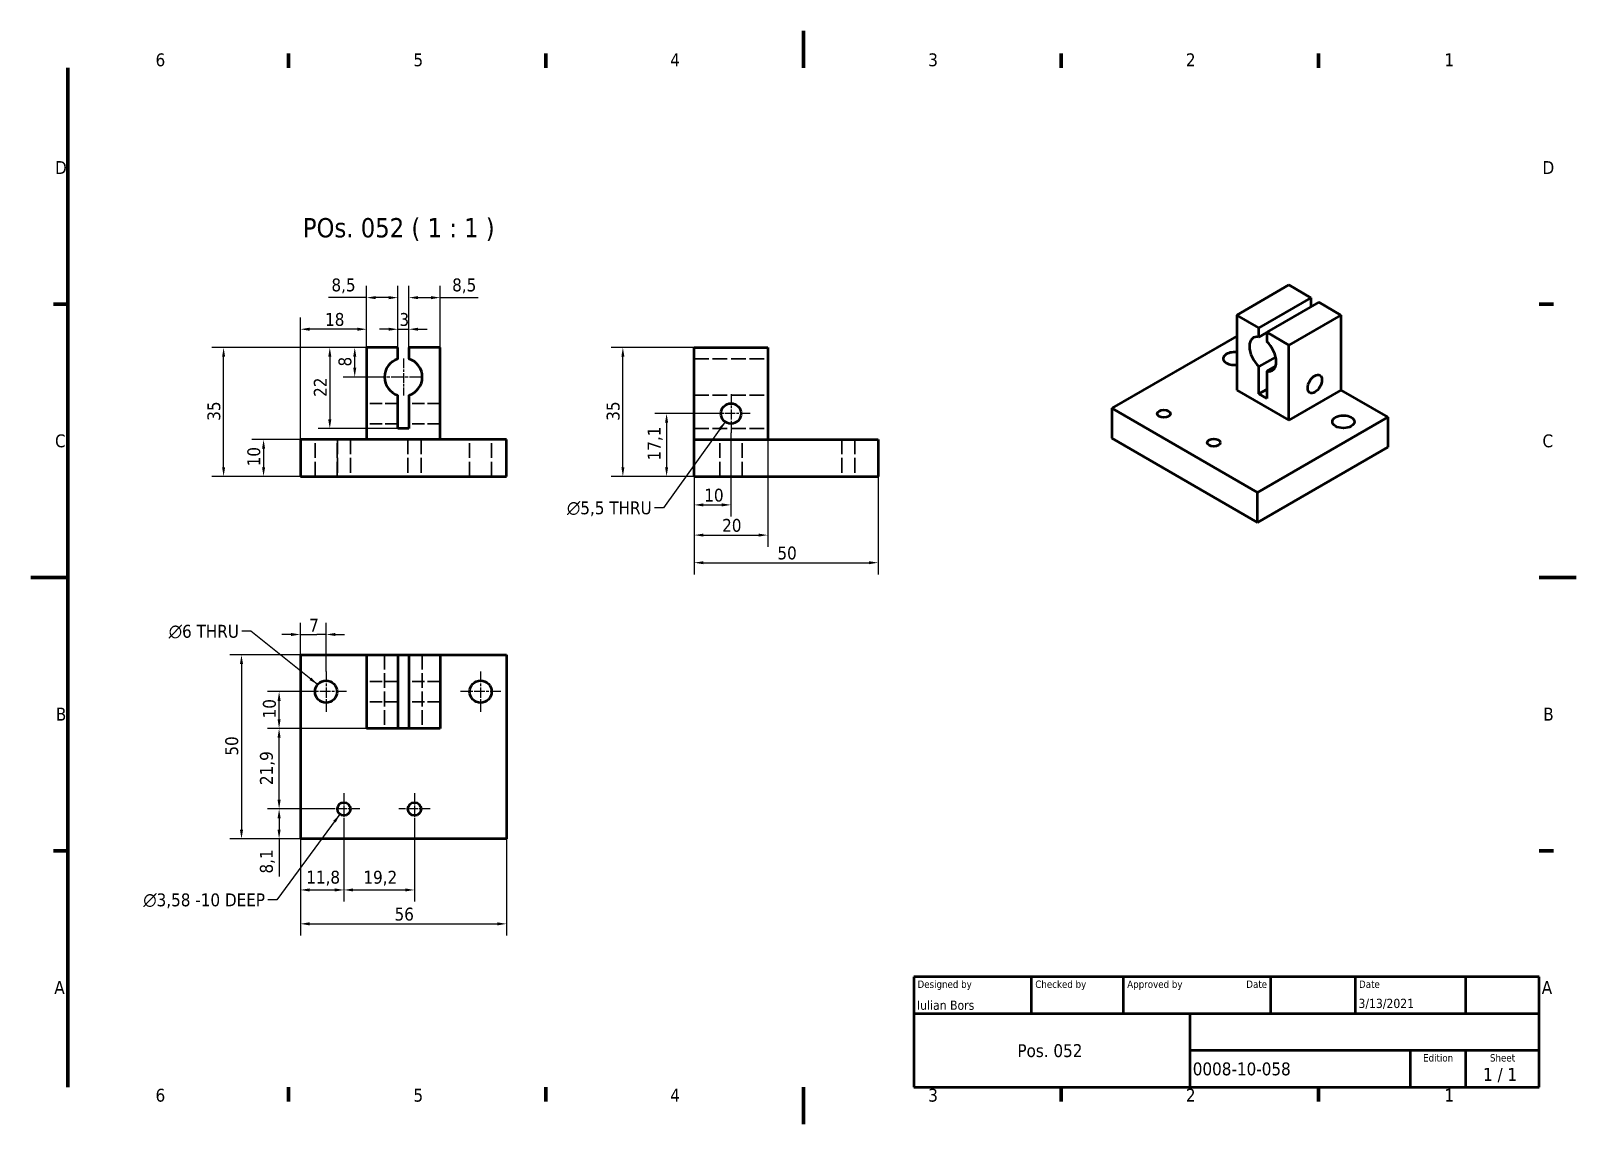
# Model space of a CAD drawing. Header units: millimetres. Extents: x 0 to 420, y 0 to 297.
import ezdxf
from ezdxf.enums import TextEntityAlignment as Align

# ---------------------------------------------------------------- set-up
doc = ezdxf.new("R2010")
doc.units = ezdxf.units.MM
doc.linetypes.add('CHAIN', pattern=[0.3543, 0.2362, -0.0295, 0.0591, -0.0295])
doc.linetypes.add('DASHED', pattern=[0.2068, 0.1655, -0.0413])
for name, color, linetype, lineweight in [('Border (ISO)', 7, 'Continuous', 70), ('Center Mark (ISO)', 7, 'Continuous', 25), ('Dimension (ISO)', 7, 'Continuous', 25), ('Hidden (ISO)', 7, 'DASHED', 35), ('Symbol (ISO)', 7, 'Continuous', 25), ('Title (ISO)', 7, 'Continuous', 50), ('Visible (ISO)', 7, 'Continuous', 50)]:
    doc.layers.add(name, color=color, linetype=linetype, lineweight=lineweight)
doc.styles.add('Note Text (ISO)', font='tahoma.ttf')
doc.styles.add('Text Style39', font='tahoma.ttf')
doc.styles.add('Text Style41', font='tahoma.ttf')
doc.styles.add('Text Style45', font='tahoma.ttf')
doc.dimstyles.new('Default - Method 1b (ISO)', dxfattribs={"dimtxt": 3.5, "dimasz": 2.5, "dimexe": 3.175, "dimexo": 0, "dimgap": 0.762, "dimtad": 1, "dimtoh": 1, "dimrnd": 1e-08, "dimtxsty": 'Note Text (ISO)', "dimcen": 0.09, "dimdle": 10, "dimclrd": 256, "dimclre": 256, "dimclrt": 256, "dimazin": 2, "dimtfac": 1, "dimtmove": 0, "dimatfit": 3, "dimfxl": 0, "dimtolj": 1, "dimlwd": -1, "dimlwe": -1, "dimarcsym": 0})
doc.dimstyles.new('Default - Method 1b (ISO)$7', dxfattribs={"dimtxt": 3.5, "dimasz": 2.5, "dimexe": 3.175, "dimexo": 0, "dimgap": 0.762, "dimtad": 1, "dimtoh": 1, "dimrnd": 1e-08, "dimtxsty": 'Note Text (ISO)', "dimcen": 0.09, "dimdle": 10, "dimclrd": 256, "dimclre": 256, "dimclrt": 256, "dimazin": 2, "dimtfac": 1, "dimtmove": 0, "dimatfit": 3, "dimfxl": 0, "dimtolj": 1, "dimlwd": -1, "dimlwe": -1, "dimarcsym": 0})

# ---------------------------------------------------------------- blocks, each defined once
blk = doc.blocks.new('Borders Default Border')
at = {"layer": 'Border (ISO)'}
for p, q in [((70, 287), (70, 290.9)), ((140, 287), (140, 290.9)), ((280, 287), (280, 290.9)), ((350, 287), (350, 290.9)), ((10, 222.75), (6.1, 222.75)), ((410, 222.75), (413.9, 222.75)), ((10, 74.25), (6.1, 74.25)), ((410, 74.25), (413.9, 74.25)), ((70, 10), (70, 6.1)), ((140, 10), (140, 6.1)), ((280, 10), (280, 6.1)), ((350, 10), (350, 6.1))]:
    blk.add_line(p, q, dxfattribs=at)
at = {"layer": 'Border (ISO)', "flags": 128}
for points in [[(210, 297), (210, 287)], [(10, 10), (10, 287)], [(0, 148.5), (10, 148.5)], [(420, 148.5), (410, 148.5)], [(210, 0), (210, 10)]]:
    blk.add_lwpolyline(points, dxfattribs=at)
at = {"layer": 'Border (ISO)', "char_height": 3.5, "attachment_point": 7, "style": 'Note Text (ISO)'}
for s, insert in [('6', (33.88, 287.33)), ('5', (103.98, 287.33)), ('4', (173.78, 287.4)), ('3', (243.91, 287.33)), ('2', (313.94, 287.4)), ('1', (384.21, 287.4)), ('D', (6.57, 258.13)), ('D', (410.87, 258.13)), ('C', (6.56, 183.81)), ('C', (410.86, 183.81)), ('B', (6.78, 109.63)), ('B', (411.08, 109.63)), ('A', (6.36, 35.38)), ('A', (410.66, 35.38)), ('6', (33.88, 6.03)), ('5', (103.98, 6.03)), ('4', (173.78, 6.1)), ('3', (243.91, 6.03)), ('2', (313.94, 6.1)), ('1', (384.21, 6.1))]:
    blk.add_mtext(s, dxfattribs=dict(at, insert=insert))
blk = doc.blocks.new('*D5')
at = {"layer": 'Defpoints', "color": 0}
for p in [(85.08, 81.33), (73.24, 77.49), (85.08, 63.61)]:
    blk.add_point(p, dxfattribs=at)
at = {"layer": 'Dimension (ISO)'}
for p, q in [((85.08, 81.33), (85.08, 60.44)), ((73.24, 77.49), (73.24, 60.44)), ((75.74, 63.61), (82.58, 63.61))]:
    blk.add_line(p, q, dxfattribs=at)
for points in [[(75.74, 64.03), (75.74, 63.2), (73.24, 63.61)], [(82.58, 64.03), (82.58, 63.2), (85.08, 63.61)]]:
    blk.add_solid(points, dxfattribs=at)
at = {"layer": 'Dimension (ISO)', "insert": (74.84, 68.83), "char_height": 3.5, "attachment_point": 1, "style": 'Note Text (ISO)'}
blk.add_mtext('\\A1;11,8', dxfattribs=at)
blk = doc.blocks.new('*D6')
at = {"layer": 'Defpoints', "color": 0}
for p in [(85.08, 81.33), (104.26, 81.33), (104.26, 63.61)]:
    blk.add_point(p, dxfattribs=at)
at = {"layer": 'Dimension (ISO)'}
for p, q in [((85.08, 81.33), (85.08, 60.44)), ((104.26, 81.33), (104.26, 60.44)), ((87.58, 63.61), (101.76, 63.61))]:
    blk.add_line(p, q, dxfattribs=at)
for points in [[(87.58, 64.03), (87.58, 63.2), (85.08, 63.61)], [(101.76, 64.03), (101.76, 63.2), (104.26, 63.61)]]:
    blk.add_solid(points, dxfattribs=at)
at = {"layer": 'Dimension (ISO)', "insert": (90.37, 68.82), "char_height": 3.5, "attachment_point": 1, "style": 'Note Text (ISO)'}
blk.add_mtext('\\A1;19,2', dxfattribs=at)
blk = doc.blocks.new('*D7')
at = {"layer": 'Defpoints', "color": 0}
for p in [(73.24, 77.49), (129.24, 77.49), (129.24, 54.4)]:
    blk.add_point(p, dxfattribs=at)
at = {"layer": 'Dimension (ISO)'}
for p, q in [((73.24, 77.49), (73.24, 51.22)), ((129.24, 77.49), (129.24, 51.22)), ((75.74, 54.4), (126.74, 54.4))]:
    blk.add_line(p, q, dxfattribs=at)
for points in [[(75.74, 54.82), (75.74, 53.98), (73.24, 54.4)], [(126.74, 54.82), (126.74, 53.98), (129.24, 54.4)]]:
    blk.add_solid(points, dxfattribs=at)
at = {"layer": 'Dimension (ISO)', "insert": (98.84, 58.8), "char_height": 3.5, "attachment_point": 1, "style": 'Note Text (ISO)'}
blk.add_mtext('\\A1;56', dxfattribs=at)
blk = doc.blocks.new('*D8')
at = {"layer": 'Defpoints', "color": 0}
for p in [(80.24, 133.02), (73.24, 127.49), (80.24, 122.99)]:
    blk.add_point(p, dxfattribs=at)
at = {"layer": 'Dimension (ISO)'}
for p, q in [((73.24, 127.49), (73.24, 136.19)), ((80.24, 122.99), (80.24, 136.19)), ((70.74, 133.02), (68.24, 133.02)), ((73.24, 133.02), (75.74, 133.02)), ((75.74, 133.02), (77.74, 133.02)), ((80.24, 133.02), (77.74, 133.02)), ((82.74, 133.02), (85.24, 133.02))]:
    blk.add_line(p, q, dxfattribs=at)
for points in [[(70.74, 133.43), (70.74, 132.6), (73.24, 133.02)], [(82.74, 133.43), (82.74, 132.6), (80.24, 133.02)]]:
    blk.add_solid(points, dxfattribs=at)
at = {"layer": 'Dimension (ISO)', "insert": (75.63, 137.28), "char_height": 3.5, "attachment_point": 1, "style": 'Note Text (ISO)'}
blk.add_mtext('\\A1;7', dxfattribs=at)
blk = doc.blocks.new('*D9')
at = {"layer": 'Defpoints', "color": 0}
for p in [(185.04, 193.04), (172.79, 175.97), (180.29, 175.97)]:
    blk.add_point(p, dxfattribs=at)
at = {"layer": 'Dimension (ISO)'}
for p, q in [((185.04, 193.04), (169.61, 193.04)), ((172.79, 190.54), (172.79, 178.47)), ((180.29, 175.97), (169.61, 175.97))]:
    blk.add_line(p, q, dxfattribs=at)
for points in [[(172.37, 190.54), (173.21, 190.54), (172.79, 193.04)], [(172.37, 178.47), (173.21, 178.47), (172.79, 175.97)]]:
    blk.add_solid(points, dxfattribs=at)
at = {"layer": 'Dimension (ISO)', "insert": (167.65, 180.3), "char_height": 3.5, "attachment_point": 1, "rotation": 90, "style": 'Note Text (ISO)'}
blk.add_mtext('\\A1;17,1', dxfattribs=at)
blk = doc.blocks.new('*D10')
at = {"layer": 'Defpoints', "color": 0}
for p in [(160.9, 210.97), (180.29, 210.97), (180.29, 175.97)]:
    blk.add_point(p, dxfattribs=at)
at = {"layer": 'Dimension (ISO)'}
for p, q in [((180.29, 210.97), (157.73, 210.97)), ((160.9, 178.47), (160.9, 208.47)), ((180.29, 175.97), (157.73, 175.97))]:
    blk.add_line(p, q, dxfattribs=at)
for points in [[(160.49, 208.47), (161.32, 208.47), (160.9, 210.97)], [(160.49, 178.47), (161.32, 178.47), (160.9, 175.97)]]:
    blk.add_solid(points, dxfattribs=at)
at = {"layer": 'Dimension (ISO)', "insert": (156.49, 191.08), "char_height": 3.5, "attachment_point": 1, "rotation": 90, "style": 'Note Text (ISO)'}
blk.add_mtext('\\A1;35', dxfattribs=at)
blk = doc.blocks.new('*D11')
at = {"layer": 'Defpoints', "color": 0}
for p in [(180.29, 185.97), (190.29, 187.79), (190.29, 168.22)]:
    blk.add_point(p, dxfattribs=at)
at = {"layer": 'Dimension (ISO)'}
for p, q in [((180.29, 185.97), (180.29, 165.05)), ((190.29, 187.79), (190.29, 165.05)), ((182.79, 168.22), (187.79, 168.22))]:
    blk.add_line(p, q, dxfattribs=at)
for points in [[(182.79, 168.64), (182.79, 167.81), (180.29, 168.22)], [(187.79, 168.64), (187.79, 167.81), (190.29, 168.22)]]:
    blk.add_solid(points, dxfattribs=at)
at = {"layer": 'Dimension (ISO)', "insert": (183.03, 172.63), "char_height": 3.5, "attachment_point": 1, "style": 'Note Text (ISO)'}
blk.add_mtext('\\A1;10', dxfattribs=at)
blk = doc.blocks.new('*D12')
at = {"layer": 'Defpoints', "color": 0}
for p in [(180.29, 185.97), (230.29, 175.97), (230.29, 152.52)]:
    blk.add_point(p, dxfattribs=at)
at = {"layer": 'Dimension (ISO)'}
for p, q in [((180.29, 185.97), (180.29, 149.34)), ((230.29, 175.97), (230.29, 149.34)), ((182.79, 152.52), (227.79, 152.52))]:
    blk.add_line(p, q, dxfattribs=at)
for points in [[(182.79, 152.93), (182.79, 152.1), (180.29, 152.52)], [(227.79, 152.93), (227.79, 152.1), (230.29, 152.52)]]:
    blk.add_solid(points, dxfattribs=at)
at = {"layer": 'Dimension (ISO)', "insert": (202.91, 156.92), "char_height": 3.5, "attachment_point": 1, "style": 'Note Text (ISO)'}
blk.add_mtext('\\A1;50', dxfattribs=at)
blk = doc.blocks.new('*D13')
at = {"layer": 'Defpoints', "color": 0}
for p in [(180.29, 185.97), (200.29, 185.97), (200.29, 160.02)]:
    blk.add_point(p, dxfattribs=at)
at = {"layer": 'Dimension (ISO)'}
for p, q in [((180.29, 185.97), (180.29, 156.84)), ((200.29, 185.97), (200.29, 156.84)), ((182.79, 160.02), (197.79, 160.02))]:
    blk.add_line(p, q, dxfattribs=at)
for points in [[(182.79, 160.43), (182.79, 159.6), (180.29, 160.02)], [(197.79, 160.43), (197.79, 159.6), (200.29, 160.02)]]:
    blk.add_solid(points, dxfattribs=at)
at = {"layer": 'Dimension (ISO)', "insert": (187.89, 164.42), "char_height": 3.5, "attachment_point": 1, "style": 'Note Text (ISO)'}
blk.add_mtext('\\A1;20', dxfattribs=at)
blk = doc.blocks.new('*D14')
at = {"layer": 'Defpoints', "color": 0}
for p in [(73.24, 185.97), (63.24, 175.97), (73.24, 175.97)]:
    blk.add_point(p, dxfattribs=at)
at = {"layer": 'Dimension (ISO)'}
for p, q in [((73.24, 185.97), (60.06, 185.97)), ((63.24, 183.47), (63.24, 178.47)), ((73.24, 175.97), (60.06, 175.97))]:
    blk.add_line(p, q, dxfattribs=at)
for points in [[(62.82, 183.47), (63.66, 183.47), (63.24, 185.97)], [(62.82, 178.47), (63.66, 178.47), (63.24, 175.97)]]:
    blk.add_solid(points, dxfattribs=at)
at = {"layer": 'Dimension (ISO)', "insert": (58.83, 178.7), "char_height": 3.5, "attachment_point": 1, "rotation": 90, "style": 'Note Text (ISO)'}
blk.add_mtext('\\A1;10', dxfattribs=at)
blk = doc.blocks.new('*D15')
at = {"layer": 'Defpoints', "color": 0}
for p in [(52.38, 210.97), (91.24, 210.97), (73.24, 175.97)]:
    blk.add_point(p, dxfattribs=at)
at = {"layer": 'Dimension (ISO)'}
for p, q in [((91.24, 210.97), (49.21, 210.97)), ((52.38, 178.47), (52.38, 208.47)), ((73.24, 175.97), (49.21, 175.97))]:
    blk.add_line(p, q, dxfattribs=at)
for points in [[(51.96, 208.47), (52.8, 208.47), (52.38, 210.97)], [(51.96, 178.47), (52.8, 178.47), (52.38, 175.97)]]:
    blk.add_solid(points, dxfattribs=at)
at = {"layer": 'Dimension (ISO)', "insert": (47.97, 191.08), "char_height": 3.5, "attachment_point": 1, "rotation": 90, "style": 'Note Text (ISO)'}
blk.add_mtext('\\A1;35', dxfattribs=at)
blk = doc.blocks.new('*D16')
at = {"layer": 'Defpoints', "color": 0}
for p in [(67.46, 85.61), (80.79, 85.61), (73.24, 77.49)]:
    blk.add_point(p, dxfattribs=at)
at = {"layer": 'Dimension (ISO)'}
for p, q in [((80.79, 85.61), (64.29, 85.61)), ((67.46, 83.11), (67.46, 79.99)), ((73.24, 77.49), (64.29, 77.49)), ((67.46, 77.49), (67.46, 67.31))]:
    blk.add_line(p, q, dxfattribs=at)
for points in [[(67.05, 83.11), (67.88, 83.11), (67.46, 85.61)], [(67.05, 79.99), (67.88, 79.99), (67.46, 77.49)]]:
    blk.add_solid(points, dxfattribs=at)
at = {"layer": 'Dimension (ISO)', "insert": (62.25, 68.07), "char_height": 3.5, "attachment_point": 1, "rotation": 90, "style": 'Note Text (ISO)'}
blk.add_mtext('\\A1;8,1', dxfattribs=at)
blk = doc.blocks.new('*D17')
at = {"layer": 'Defpoints', "color": 0}
for p in [(67.46, 107.49), (91.24, 107.49), (80.79, 85.61)]:
    blk.add_point(p, dxfattribs=at)
at = {"layer": 'Dimension (ISO)'}
for p, q in [((91.24, 107.49), (64.29, 107.49)), ((67.46, 88.11), (67.46, 104.99)), ((80.79, 85.61), (64.29, 85.61))]:
    blk.add_line(p, q, dxfattribs=at)
for points in [[(67.05, 104.99), (67.88, 104.99), (67.46, 107.49)], [(67.05, 88.11), (67.88, 88.11), (67.46, 85.61)]]:
    blk.add_solid(points, dxfattribs=at)
at = {"layer": 'Dimension (ISO)', "insert": (62.26, 92.11), "char_height": 3.5, "attachment_point": 1, "rotation": 90, "style": 'Note Text (ISO)'}
blk.add_mtext('\\A1;21,9', dxfattribs=at)
blk = doc.blocks.new('*D18')
at = {"layer": 'Defpoints', "color": 0}
for p in [(67.46, 117.49), (74.74, 117.49), (91.24, 107.49)]:
    blk.add_point(p, dxfattribs=at)
at = {"layer": 'Dimension (ISO)'}
for p, q in [((74.74, 117.49), (64.29, 117.49)), ((67.46, 109.99), (67.46, 114.99)), ((91.24, 107.49), (64.29, 107.49))]:
    blk.add_line(p, q, dxfattribs=at)
for points in [[(67.05, 114.99), (67.88, 114.99), (67.46, 117.49)], [(67.05, 109.99), (67.88, 109.99), (67.46, 107.49)]]:
    blk.add_solid(points, dxfattribs=at)
at = {"layer": 'Dimension (ISO)', "insert": (63.06, 110.22), "char_height": 3.5, "attachment_point": 1, "rotation": 90, "style": 'Note Text (ISO)'}
blk.add_mtext('\\A1;10', dxfattribs=at)
blk = doc.blocks.new('*D19')
at = {"layer": 'Defpoints', "color": 0}
for p in [(73.24, 127.49), (57.24, 77.49), (73.24, 77.49)]:
    blk.add_point(p, dxfattribs=at)
at = {"layer": 'Dimension (ISO)'}
for p, q in [((73.24, 127.49), (54.06, 127.49)), ((57.24, 124.99), (57.24, 79.99)), ((73.24, 77.49), (54.06, 77.49))]:
    blk.add_line(p, q, dxfattribs=at)
for points in [[(56.82, 124.99), (57.66, 124.99), (57.24, 127.49)], [(56.82, 79.99), (57.66, 79.99), (57.24, 77.49)]]:
    blk.add_solid(points, dxfattribs=at)
at = {"layer": 'Dimension (ISO)', "insert": (52.83, 100.1), "char_height": 3.5, "attachment_point": 1, "rotation": 90, "style": 'Note Text (ISO)'}
blk.add_mtext('\\A1;50', dxfattribs=at)
blk = doc.blocks.new('*D20')
at = {"layer": 'Defpoints', "color": 0}
for p in [(91.24, 210.97), (81.24, 188.97), (99.74, 188.97)]:
    blk.add_point(p, dxfattribs=at)
at = {"layer": 'Dimension (ISO)'}
for p, q in [((91.24, 210.97), (78.06, 210.97)), ((81.24, 208.47), (81.24, 191.47)), ((99.74, 188.97), (78.06, 188.97))]:
    blk.add_line(p, q, dxfattribs=at)
for points in [[(80.82, 208.47), (81.66, 208.47), (81.24, 210.97)], [(80.82, 191.47), (81.66, 191.47), (81.24, 188.97)]]:
    blk.add_solid(points, dxfattribs=at)
at = {"layer": 'Dimension (ISO)', "insert": (76.9, 197.57), "char_height": 3.5, "attachment_point": 1, "rotation": 90, "style": 'Note Text (ISO)'}
blk.add_mtext('\\A1;22', dxfattribs=at)
blk = doc.blocks.new('*D21')
at = {"layer": 'Defpoints', "color": 0}
for p in [(88.02, 210.97), (91.24, 210.97), (93.59, 202.97)]:
    blk.add_point(p, dxfattribs=at)
at = {"layer": 'Dimension (ISO)'}
for p, q in [((91.24, 210.97), (84.85, 210.97)), ((88.02, 205.47), (88.02, 208.47)), ((93.59, 202.97), (84.85, 202.97))]:
    blk.add_line(p, q, dxfattribs=at)
for points in [[(87.61, 208.47), (88.44, 208.47), (88.02, 210.97)], [(87.61, 205.47), (88.44, 205.47), (88.02, 202.97)]]:
    blk.add_solid(points, dxfattribs=at)
at = {"layer": 'Dimension (ISO)', "insert": (83.6, 205.83), "char_height": 3.5, "attachment_point": 1, "rotation": 90, "style": 'Note Text (ISO)'}
blk.add_mtext('\\A1;8', dxfattribs=at)
blk = doc.blocks.new('*D22')
at = {"layer": 'Defpoints', "color": 0}
for p in [(102.74, 215.95), (99.74, 210.97), (102.74, 210.97)]:
    blk.add_point(p, dxfattribs=at)
at = {"layer": 'Dimension (ISO)'}
for p, q in [((99.74, 210.97), (99.74, 219.13)), ((102.74, 210.97), (102.74, 219.13)), ((97.24, 215.95), (94.74, 215.95)), ((99.74, 215.95), (102.74, 215.95)), ((105.24, 215.95), (107.74, 215.95))]:
    blk.add_line(p, q, dxfattribs=at)
for points in [[(97.24, 216.37), (97.24, 215.54), (99.74, 215.95)], [(105.24, 216.37), (105.24, 215.54), (102.74, 215.95)]]:
    blk.add_solid(points, dxfattribs=at)
at = {"layer": 'Dimension (ISO)', "insert": (100.18, 220.36), "char_height": 3.5, "attachment_point": 1, "style": 'Note Text (ISO)'}
blk.add_mtext('\\A1;3', dxfattribs=at)
blk = doc.blocks.new('*D23')
at = {"layer": 'Defpoints', "color": 0}
for p in [(99.74, 224.53), (91.24, 210.97), (99.74, 210.97)]:
    blk.add_point(p, dxfattribs=at)
at = {"layer": 'Dimension (ISO)'}
for p, q in [((91.24, 210.97), (91.24, 227.71)), ((99.74, 210.97), (99.74, 227.71)), ((91.24, 224.53), (80.93, 224.53)), ((97.24, 224.53), (93.74, 224.53))]:
    blk.add_line(p, q, dxfattribs=at)
for points in [[(93.74, 224.95), (93.74, 224.11), (91.24, 224.53)], [(97.24, 224.95), (97.24, 224.11), (99.74, 224.53)]]:
    blk.add_solid(points, dxfattribs=at)
at = {"layer": 'Dimension (ISO)', "insert": (81.69, 229.74), "char_height": 3.5, "attachment_point": 1, "style": 'Note Text (ISO)'}
blk.add_mtext('\\A1;8,5', dxfattribs=at)
blk = doc.blocks.new('*D24')
at = {"layer": 'Defpoints', "color": 0}
for p in [(73.24, 215.95), (91.24, 210.97), (73.24, 185.97)]:
    blk.add_point(p, dxfattribs=at)
at = {"layer": 'Dimension (ISO)'}
for p, q in [((73.24, 185.97), (73.24, 219.13)), ((91.24, 210.97), (91.24, 219.13)), ((88.74, 215.95), (75.74, 215.95))]:
    blk.add_line(p, q, dxfattribs=at)
for points in [[(75.74, 216.37), (75.74, 215.54), (73.24, 215.95)], [(88.74, 216.37), (88.74, 215.54), (91.24, 215.95)]]:
    blk.add_solid(points, dxfattribs=at)
at = {"layer": 'Dimension (ISO)', "insert": (79.96, 220.37), "char_height": 3.5, "attachment_point": 1, "style": 'Note Text (ISO)'}
blk.add_mtext('\\A1;18', dxfattribs=at)
blk = doc.blocks.new('*D25')
at = {"layer": 'Defpoints', "color": 0}
for p in [(111.24, 224.53), (102.74, 210.97), (111.24, 210.97)]:
    blk.add_point(p, dxfattribs=at)
at = {"layer": 'Dimension (ISO)'}
for p, q in [((102.74, 210.97), (102.74, 227.71)), ((111.24, 210.97), (111.24, 227.71)), ((105.24, 224.53), (108.74, 224.53)), ((111.24, 224.53), (121.55, 224.53))]:
    blk.add_line(p, q, dxfattribs=at)
for points in [[(105.24, 224.95), (105.24, 224.11), (102.74, 224.53)], [(108.74, 224.95), (108.74, 224.11), (111.24, 224.53)]]:
    blk.add_solid(points, dxfattribs=at)
at = {"layer": 'Dimension (ISO)', "insert": (114.5, 229.74), "char_height": 3.5, "attachment_point": 1, "style": 'Note Text (ISO)'}
blk.add_mtext('\\A1;8,5', dxfattribs=at)
blk = doc.blocks.new('Title Blocks I.A.B')
at = {"layer": 'Title (ISO)'}
for p, q in [((270.07, 130), (100.07, 130)), ((100.07, 130), (100.07, 100)), ((132.07, 120), (132.07, 130)), ((157.07, 120), (157.07, 130)), ((197.07, 120), (197.07, 130)), ((220.07, 120), (220.07, 130)), ((250.07, 120), (250.07, 130)), ((270.07, 100), (270.07, 130)), ((100.07, 120), (270.07, 120)), ((175.07, 120), (175.07, 100)), ((270.07, 110), (175.07, 110)), ((235.07, 100), (235.07, 110)), ((250.07, 100), (250.07, 110)), ((100.07, 100), (270.07, 100))]:
    blk.add_line(p, q, dxfattribs=at)
at = {"layer": 'Title (ISO)', "style": 'Text Style41'}
for s, p in [('Designed by', (101.07, 129)), ('Checked by', (133.07, 129)), ('Approved by', (158.07, 129)), ('Date', (221.07, 129))]:
    blk.add_text(s, height=2, dxfattribs=at).set_placement(p, align=Align.TOP_LEFT)
blk.add_text('Date', height=2, dxfattribs=at).set_placement((196.07, 129), align=Align.TOP_RIGHT)
for s, p in [('Edition', (242.57, 109)), ('Sheet', (260.07, 109))]:
    blk.add_text(s, height=2, dxfattribs=at).set_placement(p, align=Align.TOP_CENTER)
at = {"layer": 'Title (ISO)', "style": 'Note Text (ISO)'}
blk.add_text('1 / 1 ', height=3.5, dxfattribs=at).set_placement((260.07, 103.5), align=Align.MIDDLE_CENTER)
at = {"layer": 'Title (ISO)'}
for tag, p, height, style in [('AUTHOR_001', (100.92, 121.05), 2.5, 'Text Style39'), ('CREATION_DATE_001', (220.91, 121.54), 2.5, 'Text Style39'), ('COMPANY_001', (128.21, 108.21), 3.5, 'Note Text (ISO)'), ('PART_NUMBER_001', (175.88, 103.25), 3.5, 'Note Text (ISO)')]:
    blk.add_attdef(tag, p, '', height=height, dxfattribs=dict(at, style=style))
at = {"layer": 'Title (ISO)', "style": 'Text Style39'}
for tag, p in [('CHECKED_BY', (133.07, 121)), ('ENG_APPROVED_BY', (158.07, 121))]:
    blk.add_attdef(tag, text='', height=2.5, dxfattribs=at).set_placement(p, align=Align.BOTTOM_LEFT)
blk.add_attdef('ENG_APPROVAL_DATE', text='', height=2.5, dxfattribs=at).set_placement((196.07, 121), align=Align.BOTTOM_RIGHT)
at = {"layer": 'Title (ISO)', "style": 'Note Text (ISO)'}
for tag, p in [('TITLE', (222.57, 115)), ('REVISION_NUMBER', (242.57, 103.5))]:
    blk.add_attdef(tag, text='', height=3.5, dxfattribs=at).set_placement(p, align=Align.MIDDLE_CENTER)

msp = doc.modelspace()

# ---------------------------------------------------------------- linework, layer by layer
at = {"layer": 'Center Mark (ISO)', "linetype": 'CHAIN', "ltscale": 11.111974}
msp.add_line((101.239, 207.968), (101.239, 197.968), dxfattribs=at)
at = {"layer": 'Center Mark (ISO)', "linetype": 'CHAIN', "ltscale": 14.056674}
msp.add_line((106.239, 202.968), (93.589, 202.968), dxfattribs=at)
at = {"layer": 'Center Mark (ISO)', "linetype": 'CHAIN', "ltscale": 11.667578}
for p, q in [((190.294, 198.292), (190.294, 187.792)), ((195.544, 193.042), (185.044, 193.042))]:
    msp.add_line(p, q, dxfattribs=at)
at = {"layer": 'Center Mark (ISO)', "linetype": 'CHAIN', "ltscale": 12.223182}
for p, q in [((80.239, 122.986), (80.239, 111.986)), ((122.239, 122.986), (122.239, 111.986)), ((85.739, 117.486), (74.739, 117.486)), ((127.739, 117.486), (116.739, 117.486))]:
    msp.add_line(p, q, dxfattribs=at)
at = {"layer": 'Center Mark (ISO)', "linetype": 'CHAIN', "ltscale": 9.528503}
for p, q in [((85.08, 89.901), (85.08, 81.326)), ((104.255, 89.901), (104.255, 81.326)), ((89.368, 85.613), (80.793, 85.613)), ((108.543, 85.613), (99.968, 85.613))]:
    msp.add_line(p, q, dxfattribs=at)
at = {"layer": 'Hidden (ISO)', "ltscale": 24.17795}
for p, q in [((180.294, 207.895), (200.294, 207.895)), ((180.294, 198.042), (200.294, 198.042)), ((77.239, 175.968), (77.239, 185.968)), ((83.239, 175.968), (83.239, 185.968)), ((83.293, 185.968), (83.293, 175.968)), ((86.868, 185.968), (86.868, 175.968)), ((102.468, 185.968), (102.468, 175.968)), ((106.043, 185.968), (106.043, 175.968)), ((119.239, 175.968), (119.239, 185.968)), ((125.239, 175.968), (125.239, 185.968)), ((180.294, 188.968), (200.294, 188.968)), ((187.294, 175.968), (187.294, 185.968)), ((193.294, 175.968), (193.294, 185.968)), ((220.379, 185.968), (220.379, 175.968)), ((223.954, 185.968), (223.954, 175.968)), ((96.089, 127.486), (96.089, 107.486)), ((106.389, 127.486), (106.389, 107.486))]:
    msp.add_line(p, q, dxfattribs=at)
at = {"layer": 'Hidden (ISO)', "ltscale": 20.551258}
for p, q in [((99.739, 195.792), (91.239, 195.792)), ((111.239, 195.792), (102.739, 195.792)), ((99.739, 190.292), (91.239, 190.292)), ((111.239, 190.292), (102.739, 190.292)), ((99.739, 120.236), (91.239, 120.236)), ((111.239, 120.236), (102.739, 120.236)), ((99.739, 114.736), (91.239, 114.736)), ((111.239, 114.736), (102.739, 114.736))]:
    msp.add_line(p, q, dxfattribs=at)
at = {"layer": 'Visible (ISO)'}
for p, q in [((341.916, 227.972), (327.774, 219.807)), ((341.916, 227.972), (347.927, 224.502)), ((347.927, 224.502), (333.785, 216.337)), ((350.048, 223.277), (335.906, 215.112)), ((347.927, 224.502), (347.927, 222.052)), ((350.048, 223.277), (356.059, 219.807)), ((333.785, 216.337), (327.774, 219.807)), ((327.774, 219.807), (327.774, 199.394)), ((356.059, 219.807), (341.916, 211.642)), ((356.059, 219.807), (356.059, 199.394)), ((333.785, 213.827), (333.785, 216.337)), ((335.906, 215.052), (333.785, 213.827)), ((341.916, 211.642), (335.906, 215.112)), ((335.906, 215.112), (335.906, 212.603)), ((99.739, 210.968), (91.239, 210.968)), ((91.239, 210.968), (91.239, 185.968)), ((99.739, 207.895), (99.739, 210.968)), ((111.239, 210.968), (102.739, 210.968)), ((102.739, 210.968), (102.739, 207.895)), ((111.239, 185.968), (111.239, 210.968)), ((180.294, 185.968), (180.294, 210.968)), ((180.294, 210.968), (200.294, 210.968)), ((200.294, 210.968), (200.294, 185.968)), ((327.774, 214.091), (293.833, 194.495)), ((341.916, 191.229), (341.916, 211.642)), ((338.329, 208.406), (333.785, 205.782)), ((335.906, 204.557), (338.329, 205.956)), ((333.785, 198.374), (333.785, 205.782)), ((335.906, 204.557), (335.906, 197.149)), ((99.739, 188.968), (99.739, 198.042)), ((102.739, 198.042), (102.739, 188.968)), ((327.774, 199.394), (341.916, 191.229)), ((335.906, 199.598), (333.785, 198.374)), ((335.906, 197.149), (333.785, 198.374)), ((356.059, 199.394), (341.916, 191.229)), ((356.059, 199.394), (368.787, 192.046)), ((333.431, 171.633), (293.833, 194.495)), ((293.833, 194.495), (293.833, 186.33)), ((368.787, 192.046), (333.431, 171.633)), ((368.787, 192.046), (368.787, 183.881)), ((129.239, 185.968), (73.239, 185.968)), ((73.239, 185.968), (73.239, 175.968)), ((102.739, 188.968), (99.739, 188.968)), ((129.239, 175.968), (129.239, 185.968)), ((180.294, 175.968), (180.294, 185.968)), ((180.294, 185.968), (230.294, 185.968)), ((230.294, 185.968), (230.294, 175.968)), ((293.833, 186.33), (333.431, 163.469)), ((368.787, 183.881), (333.431, 163.469)), ((73.239, 175.968), (129.239, 175.968)), ((180.294, 175.968), (230.294, 175.968)), ((333.431, 163.469), (333.431, 171.633)), ((73.239, 127.486), (91.239, 127.486)), ((73.239, 127.486), (73.239, 77.486)), ((91.239, 127.486), (99.739, 127.486)), ((91.239, 127.486), (91.239, 107.486)), ((99.739, 127.486), (102.739, 127.486)), ((99.739, 127.486), (99.739, 107.486)), ((102.739, 127.486), (111.239, 127.486)), ((102.739, 127.486), (102.739, 107.486)), ((111.239, 127.486), (129.239, 127.486)), ((111.239, 127.486), (111.239, 107.486)), ((129.239, 127.486), (129.239, 77.486)), ((99.739, 107.486), (91.239, 107.486)), ((102.739, 107.486), (99.739, 107.486)), ((111.239, 107.486), (102.739, 107.486)), ((129.239, 77.486), (73.239, 77.486))]:
    msp.add_line(p, q, dxfattribs=at)
for centre, radius in [((190.294, 193.042), 2.75), ((80.239, 117.486), 3), ((122.239, 117.486), 3), ((85.08, 85.613), 1.787), ((104.255, 85.613), 1.787)]:
    msp.add_circle(centre, radius, dxfattribs=at)
for start, end in [(106.93353, 253.06647), (286.93353, 73.06647)]:
    msp.add_arc((101.239, 202.968), 5.15, start, end, dxfattribs=at)
for centre, major_axis, start_param, end_param in [((334.845, 209.192), (-2.575, 4.46), 5.7933331, 8.3438339), ((334.845, 209.192), (2.575, -4.46), 5.7933331, 8.3438339), ((327.067, 207.968), (-3, 0), 4.4744479, 8.0919228)]:
    msp.add_ellipse(centre, major_axis=major_axis, ratio=0.5773503, start_param=start_param, end_param=end_param, dxfattribs=at)
for centre, major_axis in [((348.988, 201.087), (-1.375, -2.382)), ((307.953, 192.979), (1.787, 0)), ((356.766, 190.821), (-3, 0)), ((321.512, 185.151), (1.787, 0))]:
    msp.add_ellipse(centre, major_axis=major_axis, ratio=0.5773503, dxfattribs=at)

# ---------------------------------------------------------------- block references
msp.add_blockref('Borders Default Border', (0, 0))
msp.add_blockref('Title Blocks I.A.B', (139.929, -90)).add_auto_attribs({'PART_NUMBER_001': '0008-10-058', 'COMPANY_001': 'Pos. 052', 'AUTHOR_001': 'Iulian Bors', 'CREATION_DATE_001': '3/13/2021'})

# ---------------------------------------------------------------- texts
at = {"layer": 'Symbol (ISO)', "insert": (73.912, 239.968), "char_height": 5.24, "attachment_point": 7, "style": 'Text Style45'}
msp.add_mtext('POs. 052 ( 1 : 1 )', dxfattribs=at)
at = {"layer": 'Symbol (ISO)', "char_height": 3.5, "attachment_point": 3, "line_spacing_factor": 0.6125, "style": 'Note Text (ISO)'}
for s, insert, width in [('\\fAIGDT|b0|i0;\\H3.5000;n\\fTahoma|b0|i0;\\H3.5000;5,5 THRU', (168.729, 169.18), 24.58426), ('\\fAIGDT|b0|i0;\\H3.5000;n\\fTahoma|b0|i0;\\H3.5000;6 THRU', (56.544, 135.643), 20.45914), ('\\fAIGDT|b0|i0;\\H3.5000;n\\fTahoma|b0|i0;\\H3.5000;3,58 -10 DEEP', (63.623, 62.67), 34.93144)]:
    msp.add_mtext(s, dxfattribs=dict(at, insert=insert, width=width))

# ---------------------------------------------------------------- dimensions: what is measured, and where the dimension line sits
at = {"layer": 'Dimension (ISO)'}
for base, p1, p2, angle, override, picture, middle in [((99.739, 224.531), (91.239, 210.968), (99.739, 210.968), 180, {"dimgap": 0.762, "dimtoh": 0, "dimdec": 2, "dimtol": 0, "dimlim": 0, "dimtp": 0, "dimtm": 0, "dimtdec": 2, "dimtofl": 0, "dimatfit": 2}, '*D23', (84.834, 224.531)), ((73.239, 215.952), (91.239, 210.968), (73.239, 185.968), 180, {"dimgap": 0.762, "dimtoh": 0, "dimdec": 2, "dimtol": 0, "dimlim": 0, "dimtp": 0, "dimtm": 0, "dimtdec": 2, "dimtofl": 0, "dimatfit": 1}, '*D24', (82.239, 215.952)), ((52.382, 210.968), (73.239, 175.968), (91.239, 210.968), 270, {"dimgap": 0.762, "dimtoh": 0, "dimdec": 2, "dimtol": 0, "dimlim": 0, "dimtp": 0, "dimtm": 0, "dimtdec": 2, "dimtofl": 0, "dimatfit": 1}, '*D15', (52.382, 193.468)), ((81.239, 188.968), (91.239, 210.968), (99.739, 188.968), 90, {"dimgap": 0.762, "dimtoh": 0, "dimdec": 2, "dimtol": 0, "dimlim": 0, "dimtp": 0, "dimtm": 0, "dimtdec": 2, "dimtofl": 0, "dimatfit": 1}, '*D20', (81.239, 199.968)), ((88.022, 210.968), (93.589, 202.968), (91.239, 210.968), 90, {"dimgap": 0.762, "dimtoh": 0, "dimdec": 2, "dimtol": 0, "dimlim": 0, "dimtp": 0, "dimtm": 0, "dimtdec": 2, "dimtofl": 0, "dimatfit": 1}, '*D21', (88.022, 206.968)), ((160.902, 210.968), (180.294, 175.968), (180.294, 210.968), 270, {"dimgap": 0.762, "dimtoh": 0, "dimdec": 2, "dimtol": 0, "dimlim": 0, "dimtp": 0, "dimtm": 0, "dimtdec": 2, "dimtofl": 0, "dimatfit": 1}, '*D10', (160.902, 193.468)), ((172.79, 175.968), (185.044, 193.042), (180.294, 175.968), 90, {"dimgap": 0.762, "dimtoh": 0, "dimdec": 1, "dimtol": 0, "dimlim": 0, "dimtp": 0, "dimtm": 0, "dimtdec": 2, "dimtofl": 0, "dimatfit": 1}, '*D9', (172.79, 184.505)), ((63.239, 175.968), (73.239, 185.968), (73.239, 175.968), 90, {"dimgap": 0.762, "dimtoh": 0, "dimdec": 2, "dimtol": 0, "dimlim": 0, "dimtp": 0, "dimtm": 0, "dimtdec": 2, "dimtofl": 0, "dimatfit": 1}, '*D14', (63.239, 180.968)), ((230.294, 152.516), (180.294, 185.968), (230.294, 175.968), 180, {"dimgap": 0.762, "dimtoh": 0, "dimdec": 2, "dimtol": 0, "dimlim": 0, "dimtp": 0, "dimtm": 0, "dimtdec": 2, "dimtofl": 0, "dimatfit": 1}, '*D12', (205.294, 152.516)), ((80.239, 133.017), (73.239, 127.486), (80.239, 122.986), 180, {"dimgap": 0.762, "dimtoh": 0, "dimdec": 2, "dimtol": 0, "dimlim": 0, "dimtp": 0, "dimtm": 0, "dimtdec": 2, "dimtofl": 0}, '*D8', (76.739, 133.017)), ((57.239, 77.486), (73.239, 127.486), (73.239, 77.486), 270, {"dimgap": 0.762, "dimtoh": 0, "dimdec": 2, "dimtol": 0, "dimlim": 0, "dimtp": 0, "dimtm": 0, "dimtdec": 2, "dimtofl": 0, "dimatfit": 1}, '*D19', (57.239, 102.486)), ((67.463, 117.486), (91.239, 107.486), (74.739, 117.486), 90, {"dimgap": 0.762, "dimtoh": 0, "dimdec": 2, "dimtol": 0, "dimlim": 0, "dimtp": 0, "dimtm": 0, "dimtdec": 2, "dimtofl": 0, "dimatfit": 1}, '*D18', (67.463, 112.486)), ((67.463, 107.486), (80.793, 85.613), (91.239, 107.486), 90, {"dimgap": 0.762, "dimtoh": 0, "dimdec": 1, "dimtol": 0, "dimlim": 0, "dimtp": 0, "dimtm": 0, "dimtdec": 2, "dimtofl": 0, "dimatfit": 1}, '*D17', (67.463, 96.55)), ((67.463, 85.613), (73.239, 77.486), (80.793, 85.613), 90, {"dimgap": 0.762, "dimtoh": 0, "dimdec": 1, "dimtol": 0, "dimlim": 0, "dimtp": 0, "dimtm": 0, "dimtdec": 2, "dimtofl": 0, "dimatfit": 2}, '*D16', (67.463, 71.149)), ((85.08, 63.613), (73.239, 77.486), (85.08, 81.326), 180, {"dimgap": 0.762, "dimtoh": 0, "dimdec": 1, "dimtol": 0, "dimlim": 0, "dimtp": 0, "dimtm": 0, "dimtdec": 2, "dimtofl": 0, "dimatfit": 1}, '*D5', (79.16, 63.613)), ((104.255, 63.613), (85.08, 81.326), (104.255, 81.326), 180, {"dimgap": 0.762, "dimtoh": 0, "dimdec": 1, "dimtol": 0, "dimlim": 0, "dimtp": 0, "dimtm": 0, "dimtdec": 2, "dimtofl": 0, "dimatfit": 1}, '*D6', (94.668, 63.613)), ((129.239, 54.399), (73.239, 77.486), (129.239, 77.486), 180, {"dimgap": 0.762, "dimtoh": 0, "dimdec": 2, "dimtol": 0, "dimlim": 0, "dimtp": 0, "dimtm": 0, "dimtdec": 2, "dimtofl": 0, "dimatfit": 1}, '*D7', (101.239, 54.399))]:
    dim = msp.add_linear_dim(base=base, p1=p1, p2=p2, angle=angle, dimstyle='Default - Method 1b (ISO)', override=override, dxfattribs=at)
    dim.commit()
    dim.dimension.update_dxf_attribs({"geometry": picture, "text_midpoint": middle, "dimtype": 160})
for base, p1, p2, override, picture, middle in [((111.239, 224.531), (102.739, 210.968), (111.239, 210.968), {"dimgap": 0.762, "dimtoh": 0, "dimdec": 2, "dimtol": 0, "dimlim": 0, "dimtp": 0, "dimtm": 0, "dimtdec": 2, "dimtofl": 0, "dimatfit": 2}, '*D25', (117.645, 224.531)), ((102.739, 215.952), (99.739, 210.968), (102.739, 210.968), {"dimgap": 0.762, "dimtoh": 0, "dimdec": 2, "dimtol": 0, "dimlim": 0, "dimtp": 0, "dimtm": 0, "dimtdec": 2, "dimtofl": 1, "dimatfit": 1}, '*D22', (101.239, 215.952)), ((190.294, 168.225), (180.294, 185.968), (190.294, 187.792), {"dimgap": 0.762, "dimtoh": 0, "dimdec": 2, "dimtol": 0, "dimlim": 0, "dimtp": 0, "dimtm": 0, "dimtdec": 2, "dimtofl": 0, "dimatfit": 1}, '*D11', (185.294, 168.225)), ((200.294, 160.017), (180.294, 185.968), (200.294, 185.968), {"dimgap": 0.762, "dimtoh": 0, "dimdec": 2, "dimtol": 0, "dimlim": 0, "dimtp": 0, "dimtm": 0, "dimtdec": 2, "dimtofl": 0, "dimatfit": 1}, '*D13', (190.294, 160.017))]:
    dim = msp.add_linear_dim(base=base, p1=p1, p2=p2, dimstyle='Default - Method 1b (ISO)', override=override, dxfattribs=at)
    dim.commit()
    dim.dimension.update_dxf_attribs({"geometry": picture, "text_midpoint": middle, "dimtype": 160})

# ---------------------------------------------------------------- leaders
at = {"layer": 'Symbol (ISO)', "annotation_type": 0, "has_hookline": 1, "hookline_direction": 1}
for points, text_width in [([(188.664, 190.827), (171.991, 167.43), (169.491, 167.43)], 23.892), ([(77.942, 119.415), (59.806, 133.893), (57.306, 133.893)], 19.807), ([(83.999, 84.19), (66.885, 60.92), (64.385, 60.92)], 34.366)]:
    msp.add_leader(points, dimstyle='Default - Method 1b (ISO)$7', override={"dimtad": 0}, dxfattribs=dict(at, text_width=text_width))

doc.saveas('drawing.dxf')
